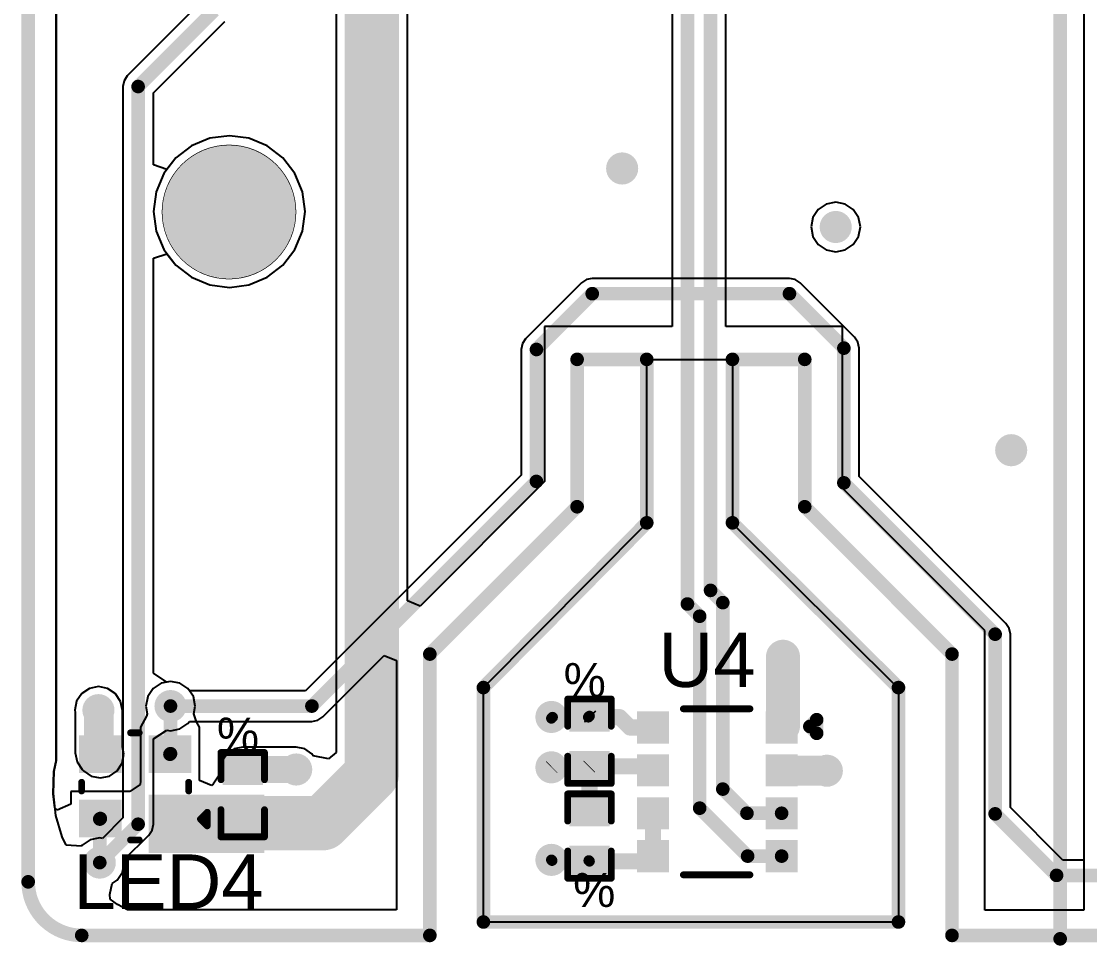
# Model space of a CAD drawing. Header units: millimetres. Extents: x -0.15 to 3.79, y -0.54 to 3.26.
# Drawn here: x -0.153 to 0.633, y -0.539 to 0.14 of the extents above; entities that cross this region are included whole.
import ezdxf

# ---------------------------------------------------------------- set-up
doc = ezdxf.new("R2010")
doc.units = ezdxf.units.MM
doc.header["$MEASUREMENT"] = 0
for name, color, linetype in [('BottomLayer', 5, 'Continuous'), ('BottomSolder', 6, 'Continuous'), ('Mechanical1', 6, 'Continuous'), ('Mechanical2', 216, 'Continuous'), ('MultiLayer', 9, 'Continuous'), ('PadHoleLayer', 156, 'Continuous'), ('TopLayer', 1, 'Continuous'), ('TopOverlay', 2, 'Continuous'), ('TopPaste', 8, 'Continuous'), ('TopSolder', 216, 'Continuous'), ('ViaHoleLayer', 16, 'Continuous')]:
    doc.layers.add(name, color=color, linetype=linetype)
doc.styles.add('Arial', font='arial.ttf', dxfattribs={"height": 0.2})

# ---------------------------------------------------------------- blocks, each defined once
blk = doc.blocks.new('BME680_74')
at = {"layer": 'TopLayer'}
for points in [[(-0.05906, 0.05906), (-0.03543, 0.05906), (-0.03543, 0.03543), (-0.05906, 0.03543)], [(0.03543, 0.05906), (0.05906, 0.05906), (0.05906, 0.03543), (0.03543, 0.03543)], [(-0.05906, 0.02756), (-0.03543, 0.02756), (-0.03543, 0.00394), (-0.05906, 0.00394)], [(0.03543, 0.02756), (0.05906, 0.02756), (0.05906, 0.00394), (0.03543, 0.00394)], [(-0.05906, -0.00394), (-0.03543, -0.00394), (-0.03543, -0.02756), (-0.05906, -0.02756)], [(0.03543, -0.00394), (0.05906, -0.00394), (0.05906, -0.02756), (0.03543, -0.02756)], [(-0.05906, -0.03543), (-0.03543, -0.03543), (-0.03543, -0.05906), (-0.05906, -0.05906)], [(0.03543, -0.03543), (0.05906, -0.03543), (0.05906, -0.05906), (0.03543, -0.05906)]]:
    blk.add_hatch(color=1, dxfattribs=at).paths.add_polyline_path(points)
at = {"layer": 'TopPaste'}
for points in [[(-0.05906, 0.05906), (-0.03543, 0.05906), (-0.03543, 0.03543), (-0.05906, 0.03543)], [(0.03543, 0.05906), (0.05906, 0.05906), (0.05906, 0.03543), (0.03543, 0.03543)], [(-0.05906, 0.02756), (-0.03543, 0.02756), (-0.03543, 0.00394), (-0.05906, 0.00394)], [(0.03543, 0.02756), (0.05906, 0.02756), (0.05906, 0.00394), (0.03543, 0.00394)], [(-0.05906, -0.00394), (-0.03543, -0.00394), (-0.03543, -0.02756), (-0.05906, -0.02756)], [(0.03543, -0.00394), (0.05906, -0.00394), (0.05906, -0.02756), (0.03543, -0.02756)], [(-0.05906, -0.03543), (-0.03543, -0.03543), (-0.03543, -0.05906), (-0.05906, -0.05906)], [(0.03543, -0.03543), (0.05906, -0.03543), (0.05906, -0.05906), (0.03543, -0.05906)]]:
    blk.add_hatch(color=8, dxfattribs=at).paths.add_polyline_path(points)
at = {"layer": 'TopSolder'}
for points in [[(-0.05906, 0.05906), (-0.03543, 0.05906), (-0.03543, 0.03543), (-0.05906, 0.03543)], [(0.03543, 0.05906), (0.05906, 0.05906), (0.05906, 0.03543), (0.03543, 0.03543)], [(-0.05906, 0.02756), (-0.03543, 0.02756), (-0.03543, 0.00394), (-0.05906, 0.00394)], [(0.03543, 0.02756), (0.05906, 0.02756), (0.05906, 0.00394), (0.03543, 0.00394)], [(-0.05906, -0.00394), (-0.03543, -0.00394), (-0.03543, -0.02756), (-0.05906, -0.02756)], [(0.03543, -0.00394), (0.05906, -0.00394), (0.05906, -0.02756), (0.03543, -0.02756)], [(-0.05906, -0.03543), (-0.03543, -0.03543), (-0.03543, -0.05906), (-0.05906, -0.05906)], [(0.03543, -0.03543), (0.05906, -0.03543), (0.05906, -0.05906), (0.03543, -0.05906)]]:
    blk.add_hatch(color=216, dxfattribs=at).paths.add_polyline_path(points)
at = {"layer": 'TopOverlay'}
for points, const_width in [([(-0.025, 0.061), (0.024, 0.061)], 0.005), ([(0.068, 0.048), (0.073, 0.053)], 0.01), ([(0.073, 0.043), (0.073, 0.053)], 0.01), ([(0.068, 0.048), (0.073, 0.043)], 0.01), ([(-0.025, -0.061), (0.024, -0.061)], 0.005)]:
    blk.add_lwpolyline(points, dxfattribs=dict(at, const_width=const_width))
for points, const_width in [([(-0.02625, 0.061, 1), (-0.02375, 0.061, 1)], 0.0025), ([(0.02275, 0.061, 1), (0.02525, 0.061, 1)], 0.0025), ([(0.0705, 0.053, 1), (0.0755, 0.053, 1)], 0.005), ([(0.0705, 0.053, 1), (0.0755, 0.053, 1)], 0.005), ([(0.0655, 0.048, 1), (0.0705, 0.048, 1)], 0.005), ([(0.0655, 0.048, 1), (0.0705, 0.048, 1)], 0.005), ([(0.0705, 0.043, 1), (0.0755, 0.043, 1)], 0.005), ([(0.0705, 0.043, 1), (0.0755, 0.043, 1)], 0.005), ([(-0.02625, -0.061, 1), (-0.02375, -0.061, 1)], 0.0025), ([(0.02275, -0.061, 1), (0.02525, -0.061, 1)], 0.0025)]:
    blk.add_lwpolyline(points, format="xyb", close=True, dxfattribs=dict(at, const_width=const_width))
blk = doc.blocks.new('SK6812_EC20_142')
at = {"layer": 'TopLayer'}
for points in [[(-0.04134, 0.0374), (-0.00984, 0.0374), (-0.00984, 0.00984), (-0.04134, 0.00984)], [(0.00984, 0.0374), (0.04134, 0.0374), (0.04134, 0.00984), (0.00984, 0.00984)], [(-0.04134, -0.00984), (-0.00984, -0.00984), (-0.00984, -0.0374), (-0.04134, -0.0374)], [(0.00984, -0.00984), (0.04134, -0.00984), (0.04134, -0.0374), (0.00984, -0.0374)]]:
    blk.add_hatch(color=1, dxfattribs=at).paths.add_polyline_path(points)
at = {"layer": 'TopPaste'}
for points in [[(-0.04134, 0.0374), (-0.00984, 0.0374), (-0.00984, 0.00984), (-0.04134, 0.00984)], [(0.00984, 0.0374), (0.04134, 0.0374), (0.04134, 0.00984), (0.00984, 0.00984)], [(-0.04134, -0.00984), (-0.00984, -0.00984), (-0.00984, -0.0374), (-0.04134, -0.0374)], [(0.00984, -0.00984), (0.04134, -0.00984), (0.04134, -0.0374), (0.00984, -0.0374)]]:
    blk.add_hatch(color=8, dxfattribs=at).paths.add_polyline_path(points)
at = {"layer": 'TopSolder'}
for points in [[(-0.04134, 0.0374), (-0.00984, 0.0374), (-0.00984, 0.00984), (-0.04134, 0.00984)], [(0.00984, 0.0374), (0.04134, 0.0374), (0.04134, 0.00984), (0.00984, 0.00984)], [(-0.04134, -0.00984), (-0.00984, -0.00984), (-0.00984, -0.0374), (-0.04134, -0.0374)], [(0.00984, -0.00984), (0.04134, -0.00984), (0.04134, -0.0374), (0.00984, -0.0374)]]:
    blk.add_hatch(color=216, dxfattribs=at).paths.add_polyline_path(points)
at = {"layer": 'TopOverlay', "const_width": 0.005}
for points in [[(-0.00337, 0.03937), (0.003, 0.03937)], [(-0.03937, -0.00337), (-0.03937, 0.003)], [(0.03937, -0.00337), (0.03937, 0.003)], [(0.048, -0.024), (0.053, -0.019)], [(0.048, -0.024), (0.053, -0.029)], [(0.053, -0.029), (0.053, -0.019)], [(-0.00337, -0.03937), (0.003, -0.03937)]]:
    blk.add_lwpolyline(points, dxfattribs=at)
at = {"layer": 'TopOverlay', "const_width": 0.0025}
for points in [[(-0.00462, 0.03937, 1), (-0.00212, 0.03937, 1)], [(0.00175, 0.03937, 1), (0.00425, 0.03937, 1)], [(-0.04062, 0.003, 1), (-0.03812, 0.003, 1)], [(0.03812, 0.003, 1), (0.04062, 0.003, 1)], [(-0.04062, -0.00337, 1), (-0.03812, -0.00337, 1)], [(0.03812, -0.00337, 1), (0.04062, -0.00337, 1)], [(0.04675, -0.024, 1), (0.04925, -0.024, 1)], [(0.04675, -0.024, 1), (0.04925, -0.024, 1)], [(0.05175, -0.019, 1), (0.05425, -0.019, 1)], [(0.05175, -0.019, 1), (0.05425, -0.019, 1)], [(0.05175, -0.029, 1), (0.05425, -0.029, 1)], [(0.05175, -0.029, 1), (0.05425, -0.029, 1)], [(-0.00462, -0.03937, 1), (-0.00212, -0.03937, 1)], [(0.00175, -0.03937, 1), (0.00425, -0.03937, 1)]]:
    blk.add_lwpolyline(points, format="xyb", close=True, dxfattribs=at)
blk = doc.blocks.new('C___0402_156')
at = {"layer": 'TopLayer'}
for points in [[(-0.0275, -0.0125), (-0.0275, 0.0125), (-0.0095, 0.0125), (-0.0095, -0.0125)], [(0.0095, -0.0125), (0.0095, 0.0125), (0.0275, 0.0125), (0.0275, -0.0125)]]:
    blk.add_hatch(color=1, dxfattribs=at).paths.add_polyline_path(points)
at = {"layer": 'TopPaste'}
for points in [[(-0.0275, -0.0125), (-0.0275, 0.0125), (-0.0095, 0.0125), (-0.0095, -0.0125)], [(0.0095, -0.0125), (0.0095, 0.0125), (0.0275, 0.0125), (0.0275, -0.0125)]]:
    blk.add_hatch(color=8, dxfattribs=at).paths.add_polyline_path(points)
at = {"layer": 'TopSolder'}
for points in [[(-0.02986, -0.01486), (-0.02986, 0.01486), (-0.00714, 0.01486), (-0.00714, -0.01486)], [(0.00714, -0.01486), (0.00714, 0.01486), (0.02986, 0.01486), (0.02986, -0.01486)]]:
    blk.add_hatch(color=216, dxfattribs=at).paths.add_polyline_path(points)
at = {"layer": 'TopOverlay', "const_width": 0.005}
for points in [[(-0.031, 0.016), (-0.011, 0.016)], [(-0.031, 0.016), (-0.031, -0.016)], [(0.011, 0.016), (0.031, 0.016)], [(0.031, 0.016), (0.031, -0.016)], [(-0.031, -0.016), (-0.011, -0.016)], [(0.011, -0.016), (0.031, -0.016)]]:
    blk.add_lwpolyline(points, dxfattribs=at)
at = {"layer": 'TopOverlay', "const_width": 0.0025}
for points in [[(-0.03225, 0.016, 1), (-0.02975, 0.016, 1)], [(-0.03225, 0.016, 1), (-0.02975, 0.016, 1)], [(-0.01225, 0.016, 1), (-0.00975, 0.016, 1)], [(0.00975, 0.016, 1), (0.01225, 0.016, 1)], [(0.02975, 0.016, 1), (0.03225, 0.016, 1)], [(0.02975, 0.016, 1), (0.03225, 0.016, 1)], [(-0.03225, -0.016, 1), (-0.02975, -0.016, 1)], [(-0.03225, -0.016, 1), (-0.02975, -0.016, 1)], [(-0.01225, -0.016, 1), (-0.00975, -0.016, 1)], [(0.00975, -0.016, 1), (0.01225, -0.016, 1)], [(0.02975, -0.016, 1), (0.03225, -0.016, 1)], [(0.02975, -0.016, 1), (0.03225, -0.016, 1)]]:
    blk.add_lwpolyline(points, format="xyb", close=True, dxfattribs=at)
blk = doc.blocks.new('C___0402_171')
at = {"layer": 'TopLayer'}
for points in [[(-0.0275, -0.0125), (-0.0275, 0.0125), (-0.0095, 0.0125), (-0.0095, -0.0125)], [(0.0095, -0.0125), (0.0095, 0.0125), (0.0275, 0.0125), (0.0275, -0.0125)]]:
    blk.add_hatch(color=1, dxfattribs=at).paths.add_polyline_path(points)
at = {"layer": 'TopPaste'}
for points in [[(-0.0275, -0.0125), (-0.0275, 0.0125), (-0.0095, 0.0125), (-0.0095, -0.0125)], [(0.0095, -0.0125), (0.0095, 0.0125), (0.0275, 0.0125), (0.0275, -0.0125)]]:
    blk.add_hatch(color=8, dxfattribs=at).paths.add_polyline_path(points)
at = {"layer": 'TopSolder'}
for points in [[(-0.02986, -0.01486), (-0.02986, 0.01486), (-0.00714, 0.01486), (-0.00714, -0.01486)], [(0.00714, -0.01486), (0.00714, 0.01486), (0.02986, 0.01486), (0.02986, -0.01486)]]:
    blk.add_hatch(color=216, dxfattribs=at).paths.add_polyline_path(points)
at = {"layer": 'TopOverlay', "const_width": 0.005}
for points in [[(-0.031, 0.016), (-0.031, -0.016)], [(-0.031, 0.016), (-0.011, 0.016)], [(0.011, 0.016), (0.031, 0.016)], [(0.031, 0.016), (0.031, -0.016)], [(-0.031, -0.016), (-0.011, -0.016)], [(0.011, -0.016), (0.031, -0.016)]]:
    blk.add_lwpolyline(points, dxfattribs=at)
at = {"layer": 'TopOverlay', "const_width": 0.0025}
for points in [[(-0.03225, 0.016, 1), (-0.02975, 0.016, 1)], [(-0.03225, 0.016, 1), (-0.02975, 0.016, 1)], [(-0.01225, 0.016, 1), (-0.00975, 0.016, 1)], [(0.00975, 0.016, 1), (0.01225, 0.016, 1)], [(0.02975, 0.016, 1), (0.03225, 0.016, 1)], [(0.02975, 0.016, 1), (0.03225, 0.016, 1)], [(-0.03225, -0.016, 1), (-0.02975, -0.016, 1)], [(-0.03225, -0.016, 1), (-0.02975, -0.016, 1)], [(-0.01225, -0.016, 1), (-0.00975, -0.016, 1)], [(0.00975, -0.016, 1), (0.01225, -0.016, 1)], [(0.02975, -0.016, 1), (0.03225, -0.016, 1)], [(0.02975, -0.016, 1), (0.03225, -0.016, 1)]]:
    blk.add_lwpolyline(points, format="xyb", close=True, dxfattribs=at)
blk = doc.blocks.new('C___0402_172')
at = {"layer": 'TopLayer'}
for points in [[(-0.0275, -0.0125), (-0.0275, 0.0125), (-0.0095, 0.0125), (-0.0095, -0.0125)], [(0.0095, -0.0125), (0.0095, 0.0125), (0.0275, 0.0125), (0.0275, -0.0125)]]:
    blk.add_hatch(color=1, dxfattribs=at).paths.add_polyline_path(points)
at = {"layer": 'TopPaste'}
for points in [[(-0.0275, -0.0125), (-0.0275, 0.0125), (-0.0095, 0.0125), (-0.0095, -0.0125)], [(0.0095, -0.0125), (0.0095, 0.0125), (0.0275, 0.0125), (0.0275, -0.0125)]]:
    blk.add_hatch(color=8, dxfattribs=at).paths.add_polyline_path(points)
at = {"layer": 'TopSolder'}
for points in [[(-0.02986, -0.01486), (-0.02986, 0.01486), (-0.00714, 0.01486), (-0.00714, -0.01486)], [(0.00714, -0.01486), (0.00714, 0.01486), (0.02986, 0.01486), (0.02986, -0.01486)]]:
    blk.add_hatch(color=216, dxfattribs=at).paths.add_polyline_path(points)
at = {"layer": 'TopOverlay', "const_width": 0.005}
for points in [[(-0.031, -0.016), (-0.031, 0.016)], [(-0.011, 0.016), (-0.031, 0.016)], [(0.031, 0.016), (0.011, 0.016)], [(0.031, -0.016), (0.031, 0.016)], [(-0.011, -0.016), (-0.031, -0.016)], [(0.031, -0.016), (0.011, -0.016)]]:
    blk.add_lwpolyline(points, dxfattribs=at)
at = {"layer": 'TopOverlay', "const_width": 0.0025}
for points in [[(-0.03225, 0.016, 1), (-0.02975, 0.016, 1)], [(-0.03225, 0.016, 1), (-0.02975, 0.016, 1)], [(-0.01225, 0.016, 1), (-0.00975, 0.016, 1)], [(0.00975, 0.016, 1), (0.01225, 0.016, 1)], [(0.02975, 0.016, 1), (0.03225, 0.016, 1)], [(0.02975, 0.016, 1), (0.03225, 0.016, 1)], [(-0.03225, -0.016, 1), (-0.02975, -0.016, 1)], [(-0.03225, -0.016, 1), (-0.02975, -0.016, 1)], [(-0.01225, -0.016, 1), (-0.00975, -0.016, 1)], [(0.00975, -0.016, 1), (0.01225, -0.016, 1)], [(0.02975, -0.016, 1), (0.03225, -0.016, 1)], [(0.02975, -0.016, 1), (0.03225, -0.016, 1)]]:
    blk.add_lwpolyline(points, format="xyb", close=True, dxfattribs=at)

msp = doc.modelspace()

# ---------------------------------------------------------------- hatches: boundary and pattern name
at = {"layer": 'BottomLayer'}
h = msp.add_hatch(color=5, dxfattribs=at)
edge = h.paths.add_edge_path()
edge.add_arc((0.00025, 0.00035), 0.04921, 0, 360)
h = msp.add_hatch(color=5, dxfattribs=at)
edge = h.paths.add_edge_path()
edge.add_arc((0.289, 0.032), 0.01181, 0, 360)
h = msp.add_hatch(color=5, dxfattribs=at)
edge = h.paths.add_edge_path()
edge.add_arc((0.446, -0.011), 0.01181, 0, 360)
h = msp.add_hatch(color=5, dxfattribs=at)
edge = h.paths.add_edge_path()
edge.add_arc((0.575, -0.175), 0.01181, 0, 360)
h = msp.add_hatch(color=5, dxfattribs=at)
edge = h.paths.add_edge_path()
edge.add_arc((0.40725, -0.32676), 0.01181, 0, 360)
h = msp.add_hatch(color=5, dxfattribs=at)
edge = h.paths.add_edge_path()
edge.add_arc((-0.043, -0.363), 0.01181, 0, 360)
h = msp.add_hatch(color=5, dxfattribs=at)
edge = h.paths.add_edge_path()
edge.add_arc((-0.096, -0.366), 0.01181, 0, 360)
h = msp.add_hatch(color=5, dxfattribs=at)
edge = h.paths.add_edge_path()
edge.add_arc((0.237, -0.371), 0.01181, 0, 360)
h = msp.add_hatch(color=5, dxfattribs=at)
edge = h.paths.add_edge_path()
edge.add_arc((0.0494, -0.4096), 0.01181, 0, 360)
h = msp.add_hatch(color=5, dxfattribs=at)
edge = h.paths.add_edge_path()
edge.add_arc((0.237, -0.408), 0.01181, 0, 360)
h = msp.add_hatch(color=5, dxfattribs=at)
edge = h.paths.add_edge_path()
edge.add_arc((0.43949, -0.4105), 0.01181, 0, 360)
h = msp.add_hatch(color=5, dxfattribs=at)
edge = h.paths.add_edge_path()
edge.add_arc((-0.095, -0.478), 0.01181, 0, 360)
h = msp.add_hatch(color=5, dxfattribs=at)
edge = h.paths.add_edge_path()
edge.add_arc((0.237, -0.476), 0.01181, 0, 360)
at = {"layer": 'BottomSolder'}
h = msp.add_hatch(color=6, dxfattribs=at)
edge = h.paths.add_edge_path()
edge.add_arc((0.00025, 0.00035), 0.04921, 0, 360)
h = msp.add_hatch(color=6, dxfattribs=at)
edge = h.paths.add_edge_path()
edge.add_arc((0.289, 0.032), 0.00591, 0, 360)
h = msp.add_hatch(color=6, dxfattribs=at)
edge = h.paths.add_edge_path()
edge.add_arc((0.446, -0.011), 0.00591, 0, 360)
h = msp.add_hatch(color=6, dxfattribs=at)
edge = h.paths.add_edge_path()
edge.add_arc((0.575, -0.175), 0.00591, 0, 360)
h = msp.add_hatch(color=6, dxfattribs=at)
edge = h.paths.add_edge_path()
edge.add_arc((0.40725, -0.32676), 0.00591, 0, 360)
h = msp.add_hatch(color=6, dxfattribs=at)
edge = h.paths.add_edge_path()
edge.add_arc((-0.096, -0.366), 0.00591, 0, 360)
h = msp.add_hatch(color=6, dxfattribs=at)
edge = h.paths.add_edge_path()
edge.add_arc((-0.043, -0.363), 0.00591, 0, 360)
h = msp.add_hatch(color=6, dxfattribs=at)
edge = h.paths.add_edge_path()
edge.add_arc((0.237, -0.371), 0.00591, 0, 360)
h = msp.add_hatch(color=6, dxfattribs=at)
edge = h.paths.add_edge_path()
edge.add_arc((0.0494, -0.4096), 0.00591, 0, 360)
h = msp.add_hatch(color=6, dxfattribs=at)
edge = h.paths.add_edge_path()
edge.add_arc((0.237, -0.408), 0.00591, 0, 360)
h = msp.add_hatch(color=6, dxfattribs=at)
edge = h.paths.add_edge_path()
edge.add_arc((0.43949, -0.4105), 0.00591, 0, 360)
h = msp.add_hatch(color=6, dxfattribs=at)
edge = h.paths.add_edge_path()
edge.add_arc((0.237, -0.476), 0.00591, 0, 360)
h = msp.add_hatch(color=6, dxfattribs=at)
edge = h.paths.add_edge_path()
edge.add_arc((-0.095, -0.478), 0.00591, 0, 360)
at = {"layer": 'MultiLayer'}
h = msp.add_hatch(color=9, dxfattribs=at)
edge = h.paths.add_edge_path()
edge.add_arc((0.00025, 0.00035), 0.04921, 0, 360)
at = {"layer": 'PadHoleLayer'}
h = msp.add_hatch(color=156, dxfattribs=at)
edge = h.paths.add_edge_path()
edge.add_arc((0.00025, 0.00035), 0.04921, 0, 360)
at = {"layer": 'TopLayer'}
h = msp.add_hatch(color=1, dxfattribs=at)
edge = h.paths.add_edge_path()
edge.add_arc((0.00025, 0.00035), 0.04921, 0, 360)
h = msp.add_hatch(color=1, dxfattribs=at)
edge = h.paths.add_edge_path()
edge.add_arc((0.289, 0.032), 0.01181, 0, 360)
h = msp.add_hatch(color=1, dxfattribs=at)
edge = h.paths.add_edge_path()
edge.add_arc((0.446, -0.011), 0.01181, 0, 360)
h = msp.add_hatch(color=1, dxfattribs=at)
edge = h.paths.add_edge_path()
edge.add_arc((0.575, -0.175), 0.01181, 0, 360)
h = msp.add_hatch(color=1, dxfattribs=at)
edge = h.paths.add_edge_path()
edge.add_arc((0.40725, -0.32676), 0.01181, 0, 360)
h = msp.add_hatch(color=1, dxfattribs=at)
edge = h.paths.add_edge_path()
edge.add_arc((-0.043, -0.363), 0.01181, 0, 360)
h = msp.add_hatch(color=1, dxfattribs=at)
edge = h.paths.add_edge_path()
edge.add_arc((-0.096, -0.366), 0.01181, 0, 360)
h = msp.add_hatch(color=1, dxfattribs=at)
edge = h.paths.add_edge_path()
edge.add_arc((0.237, -0.371), 0.01181, 0, 360)
h = msp.add_hatch(color=1, dxfattribs=at)
edge = h.paths.add_edge_path()
edge.add_arc((0.0494, -0.4096), 0.01181, 0, 360)
h = msp.add_hatch(color=1, dxfattribs=at)
edge = h.paths.add_edge_path()
edge.add_arc((0.237, -0.408), 0.01181, 0, 360)
h = msp.add_hatch(color=1, dxfattribs=at)
edge = h.paths.add_edge_path()
edge.add_arc((0.43949, -0.4105), 0.01181, 0, 360)
msp.add_hatch(color=1, dxfattribs=at).paths.add_polyline_path([(-0.059, -0.471), (0.02609, -0.471), (0.02609, -0.428), (-0.059, -0.428)])
h = msp.add_hatch(color=1, dxfattribs=at)
edge = h.paths.add_edge_path()
edge.add_arc((-0.095, -0.478), 0.01181, 0, 360)
h = msp.add_hatch(color=1, dxfattribs=at)
edge = h.paths.add_edge_path()
edge.add_arc((0.237, -0.476), 0.01181, 0, 360)
at = {"layer": 'TopSolder'}
h = msp.add_hatch(color=216, dxfattribs=at)
edge = h.paths.add_edge_path()
edge.add_arc((0.00025, 0.00035), 0.04921, 0, 360)
h = msp.add_hatch(color=216, dxfattribs=at)
edge = h.paths.add_edge_path()
edge.add_arc((0.289, 0.032), 0.00591, 0, 360)
h = msp.add_hatch(color=216, dxfattribs=at)
edge = h.paths.add_edge_path()
edge.add_arc((0.446, -0.011), 0.00591, 0, 360)
h = msp.add_hatch(color=216, dxfattribs=at)
edge = h.paths.add_edge_path()
edge.add_arc((0.575, -0.175), 0.00591, 0, 360)
h = msp.add_hatch(color=216, dxfattribs=at)
edge = h.paths.add_edge_path()
edge.add_arc((0.40725, -0.32676), 0.00591, 0, 360)
h = msp.add_hatch(color=216, dxfattribs=at)
edge = h.paths.add_edge_path()
edge.add_arc((-0.096, -0.366), 0.00591, 0, 360)
h = msp.add_hatch(color=216, dxfattribs=at)
edge = h.paths.add_edge_path()
edge.add_arc((-0.043, -0.363), 0.00591, 0, 360)
h = msp.add_hatch(color=216, dxfattribs=at)
edge = h.paths.add_edge_path()
edge.add_arc((0.237, -0.371), 0.00591, 0, 360)
h = msp.add_hatch(color=216, dxfattribs=at)
edge = h.paths.add_edge_path()
edge.add_arc((0.0494, -0.4096), 0.00591, 0, 360)
h = msp.add_hatch(color=216, dxfattribs=at)
edge = h.paths.add_edge_path()
edge.add_arc((0.237, -0.408), 0.00591, 0, 360)
h = msp.add_hatch(color=216, dxfattribs=at)
edge = h.paths.add_edge_path()
edge.add_arc((0.43949, -0.4105), 0.00591, 0, 360)
h = msp.add_hatch(color=216, dxfattribs=at)
edge = h.paths.add_edge_path()
edge.add_arc((0.237, -0.476), 0.00591, 0, 360)
h = msp.add_hatch(color=216, dxfattribs=at)
edge = h.paths.add_edge_path()
edge.add_arc((-0.095, -0.478), 0.00591, 0, 360)
at = {"layer": 'ViaHoleLayer'}
h = msp.add_hatch(color=16, dxfattribs=at)
edge = h.paths.add_edge_path()
edge.add_arc((0.289, 0.032), 0.00591, 0, 360)
h = msp.add_hatch(color=16, dxfattribs=at)
edge = h.paths.add_edge_path()
edge.add_arc((0.446, -0.011), 0.00591, 0, 360)
h = msp.add_hatch(color=16, dxfattribs=at)
edge = h.paths.add_edge_path()
edge.add_arc((0.575, -0.175), 0.00591, 0, 360)
h = msp.add_hatch(color=16, dxfattribs=at)
edge = h.paths.add_edge_path()
edge.add_arc((0.40725, -0.32676), 0.00591, 0, 360)
h = msp.add_hatch(color=16, dxfattribs=at)
edge = h.paths.add_edge_path()
edge.add_arc((-0.096, -0.366), 0.00591, 0, 360)
h = msp.add_hatch(color=16, dxfattribs=at)
edge = h.paths.add_edge_path()
edge.add_arc((-0.043, -0.363), 0.00591, 0, 360)
h = msp.add_hatch(color=16, dxfattribs=at)
edge = h.paths.add_edge_path()
edge.add_arc((0.237, -0.371), 0.00591, 0, 360)
h = msp.add_hatch(color=16, dxfattribs=at)
edge = h.paths.add_edge_path()
edge.add_arc((0.0494, -0.4096), 0.00591, 0, 360)
h = msp.add_hatch(color=16, dxfattribs=at)
edge = h.paths.add_edge_path()
edge.add_arc((0.237, -0.408), 0.00591, 0, 360)
h = msp.add_hatch(color=16, dxfattribs=at)
edge = h.paths.add_edge_path()
edge.add_arc((0.43949, -0.4105), 0.00591, 0, 360)
h = msp.add_hatch(color=16, dxfattribs=at)
edge = h.paths.add_edge_path()
edge.add_arc((0.237, -0.476), 0.00591, 0, 360)
h = msp.add_hatch(color=16, dxfattribs=at)
edge = h.paths.add_edge_path()
edge.add_arc((-0.095, -0.478), 0.00591, 0, 360)

# ---------------------------------------------------------------- linework, layer by layer
at = {"layer": 'BottomLayer'}
for p, q in [((-0.12675, -0.40279), (-0.12675, 0.76509)), ((0.6285, 0.7052), (0.6285, -0.47616)), ((-0.02222, 0.15265), (-0.07474, 0.10012)), ((-0.0556, 0.08754), (-0.00307, 0.14007)), ((-0.00307, 0.14007), (-0.00307, 0.14007)), ((-0.07717, 0.09648), (-0.07803, 0.09219)), ((-0.07474, 0.10012), (-0.07717, 0.09648)), ((-0.07803, 0.09219), (-0.07803, 0.09219)), ((-0.07803, 0.09219), (-0.07803, -0.44517)), ((-0.0556, 0.0347), (-0.0556, 0.08754)), ((0.00025, 0.05604), (-0.01417, 0.05414)), ((0.01466, 0.05414), (0.00025, 0.05604)), ((-0.0276, 0.04857), (-0.03913, 0.03972)), ((-0.01417, 0.05414), (-0.0276, 0.04857)), ((0.02809, 0.04857), (0.01466, 0.05414)), ((0.03962, 0.03972), (0.02809, 0.04857)), ((-0.03913, 0.03972), (-0.0456, 0.0313)), ((0.04847, 0.02819), (0.03962, 0.03972)), ((-0.0456, 0.0313), (-0.0556, 0.0347)), ((0.05404, 0.01476), (0.04847, 0.02819)), ((0.05594, 0.00035), (0.05404, 0.01476)), ((0.05404, -0.01407), (0.05594, 0.00035)), ((0.43316, 0.00184), (0.42922, -0.00405)), ((0.43905, 0.00578), (0.43316, 0.00184)), ((0.446, 0.00716), (0.43905, 0.00578)), ((0.45295, 0.00578), (0.446, 0.00716)), ((0.45884, 0.00184), (0.45295, 0.00578)), ((0.46278, -0.00405), (0.45884, 0.00184)), ((0.42922, -0.00405), (0.42784, -0.011)), ((0.46416, -0.011), (0.46278, -0.00405)), ((0.04847, -0.0275), (0.05404, -0.01407)), ((0.42784, -0.011), (0.42922, -0.01795)), ((0.46278, -0.01795), (0.46416, -0.011)), ((0.42922, -0.01795), (0.43316, -0.02384)), ((0.45884, -0.02384), (0.46278, -0.01795)), ((-0.0556, -0.034), (-0.0456, -0.03061)), ((-0.0456, -0.03061), (-0.03913, -0.03903)), ((0.03962, -0.03903), (0.04847, -0.0275)), ((0.43316, -0.02384), (0.43905, -0.02778)), ((0.43905, -0.02778), (0.446, -0.02916)), ((0.446, -0.02916), (0.45295, -0.02778)), ((0.45295, -0.02778), (0.45884, -0.02384)), ((-0.0556, -0.33888), (-0.0556, -0.034)), ((-0.03913, -0.03903), (-0.0276, -0.04788)), ((0.02809, -0.04788), (0.03962, -0.03903)), ((-0.0276, -0.04788), (-0.01417, -0.05344)), ((-0.01417, -0.05344), (0.00025, -0.05534)), ((0.00025, -0.05534), (0.01466, -0.05344)), ((0.01466, -0.05344), (0.02809, -0.04788)), ((0.25907, -0.05207), (0.21807, -0.09307)), ((0.26271, -0.04964), (0.25907, -0.05207)), ((0.25907, -0.05207), (0.25907, -0.05207)), ((0.267, -0.04878), (0.26271, -0.04964)), ((0.412, -0.04878), (0.267, -0.04878)), ((0.267, -0.04878), (0.267, -0.04878)), ((0.41629, -0.04964), (0.412, -0.04878)), ((0.412, -0.04878), (0.412, -0.04878)), ((0.41993, -0.05207), (0.41629, -0.04964)), ((0.45993, -0.09207), (0.41993, -0.05207)), ((0.21807, -0.09307), (0.21564, -0.09671)), ((0.46236, -0.09571), (0.45993, -0.09207)), ((0.21564, -0.09671), (0.21478, -0.101)), ((0.21478, -0.101), (0.21478, -0.101)), ((0.21478, -0.101), (0.21478, -0.19329)), ((0.46322, -0.1), (0.46236, -0.09571)), ((0.46322, -0.19435), (0.46322, -0.1)), ((0.46322, -0.1), (0.46322, -0.1)), ((0.30709, -0.22861), (0.30709, -0.10827)), ((0.30709, -0.10827), (0.37008, -0.10827)), ((0.37008, -0.10827), (0.37008, -0.22888)), ((0.21478, -0.19329), (0.05629, -0.35178)), ((0.57112, -0.30226), (0.46322, -0.19435)), ((0.18701, -0.34941), (0.30709, -0.22861)), ((0.37008, -0.22888), (0.49212, -0.35)), ((0.57355, -0.3059), (0.57112, -0.30226)), ((0.5744, -0.31019), (0.57355, -0.3059)), ((0.5744, -0.43754), (0.5744, -0.31019)), ((0.5744, -0.31019), (0.5744, -0.31019)), ((0.06887, -0.37093), (0.11401, -0.32579)), ((0.11401, -0.32579), (0.12325, -0.32962)), ((0.12325, -0.32962), (0.12325, -0.51265)), ((-0.0456, -0.34536), (-0.0556, -0.33888)), ((-0.043, -0.34484), (-0.0456, -0.34536)), ((-0.03605, -0.34622), (-0.043, -0.34484)), ((-0.03016, -0.35016), (-0.03605, -0.34622)), ((-0.02907, -0.35178), (-0.03016, -0.35016)), ((0.05629, -0.35178), (-0.02907, -0.35178)), ((0.18701, -0.52165), (0.18701, -0.34941)), ((0.49212, -0.35), (0.49212, -0.52165)), ((-0.03605, -0.37978), (-0.03016, -0.37584)), ((-0.03016, -0.37584), (-0.02907, -0.37422)), ((-0.02907, -0.37422), (0.06094, -0.37422)), ((0.06094, -0.37422), (0.06523, -0.37336)), ((0.06094, -0.37422), (0.06094, -0.37422)), ((0.06523, -0.37336), (0.06887, -0.37093)), ((-0.0556, -0.38712), (-0.0456, -0.38064)), ((-0.0456, -0.38064), (-0.043, -0.38116)), ((-0.043, -0.38116), (-0.03605, -0.37978)), ((-0.0556, -0.44981), (-0.0556, -0.38712)), ((-0.12842, -0.4108), (-0.12675, -0.40279)), ((-0.12913, -0.42713), (-0.12842, -0.4108)), ((-0.12719, -0.44337), (-0.12913, -0.42713)), ((0.61302, -0.47616), (0.5744, -0.43754)), ((-0.12266, -0.45909), (-0.12719, -0.44337)), ((-0.07803, -0.44517), (-0.09308, -0.46022)), ((-0.05888, -0.45774), (-0.05645, -0.4541)), ((-0.05645, -0.4541), (-0.0556, -0.44981)), ((-0.0556, -0.44981), (-0.0556, -0.44981)), ((-0.11981, -0.46508), (-0.12266, -0.45909)), ((-0.10195, -0.46122), (-0.10784, -0.46516)), ((-0.095, -0.45984), (-0.10195, -0.46122)), ((-0.09308, -0.46022), (-0.095, -0.45984)), ((-0.07722, -0.47608), (-0.05888, -0.45774)), ((-0.05888, -0.45774), (-0.05888, -0.45774)), ((-0.10835, -0.46592), (-0.11981, -0.46508)), ((-0.10784, -0.46516), (-0.10835, -0.46592)), ((-0.07822, -0.48495), (-0.07684, -0.478)), ((-0.07684, -0.478), (-0.07722, -0.47608)), ((0.6285, -0.47616), (0.61302, -0.47616)), ((-0.08216, -0.49084), (-0.07822, -0.48495)), ((-0.08757, -0.5014), (-0.08594, -0.49337)), ((-0.08594, -0.49337), (-0.08216, -0.49084)), ((-0.08732, -0.50483), (-0.08757, -0.5014)), ((-0.0819, -0.50888), (-0.08732, -0.50483)), ((-0.07464, -0.51265), (-0.0819, -0.50888)), ((0.12325, -0.51265), (-0.07464, -0.51265)), ((-0.07464, -0.51265), (-0.07464, -0.51265)), ((0.49212, -0.52165), (0.18701, -0.52165))]:
    msp.add_line(p, q, dxfattribs=at)
at = {"layer": 'BottomLayer', "const_width": 0.01}
for points in [[(-0.06681, 0.09219), (-0.011, 0.148)], [(-0.06681, -0.44981), (-0.06681, 0.09219)], [(0.226, -0.101), (0.267, -0.06)], [(0.267, -0.06), (0.412, -0.06)], [(0.412, -0.06), (0.452, -0.1)], [(0.226, -0.19794), (0.226, -0.101)], [(0.452, -0.199), (0.452, -0.1)], [(0.06094, -0.363), (0.226, -0.19794)], [(0.452, -0.199), (0.56319, -0.31019)], [(0.56319, -0.44219), (0.56319, -0.31019)], [(-0.043, -0.363), (0.06094, -0.363)], [(0.56319, -0.44219), (0.60838, -0.48738)], [(-0.095, -0.478), (-0.06681, -0.44981)], [(0.60838, -0.48738), (1.206, -0.48738)]]:
    msp.add_lwpolyline(points, dxfattribs=at)
at = {"layer": 'BottomLayer', "const_width": 0.005}
for points in [[(-0.06931, 0.09219, 1), (-0.06431, 0.09219, 1)], [(-0.06931, 0.09219, 1), (-0.06431, 0.09219, 1)], [(0.2645, -0.06, 1), (0.2695, -0.06, 1)], [(0.2645, -0.06, 1), (0.2695, -0.06, 1)], [(0.4095, -0.06, 1), (0.4145, -0.06, 1)], [(0.4095, -0.06, 1), (0.4145, -0.06, 1)], [(0.2235, -0.101, 1), (0.2285, -0.101, 1)], [(0.2235, -0.101, 1), (0.2285, -0.101, 1)], [(0.4495, -0.1, 1), (0.4545, -0.1, 1)], [(0.4495, -0.1, 1), (0.4545, -0.1, 1)], [(0.2235, -0.19794, 1), (0.2285, -0.19794, 1)], [(0.2235, -0.19794, 1), (0.2285, -0.19794, 1)], [(0.4495, -0.199, 1), (0.4545, -0.199, 1)], [(0.4495, -0.199, 1), (0.4545, -0.199, 1)], [(0.56069, -0.31019, 1), (0.56569, -0.31019, 1)], [(0.56069, -0.31019, 1), (0.56569, -0.31019, 1)], [(-0.0455, -0.363, 1), (-0.0405, -0.363, 1)], [(0.05844, -0.363, 1), (0.06344, -0.363, 1)], [(0.05844, -0.363, 1), (0.06344, -0.363, 1)], [(0.56069, -0.44219, 1), (0.56569, -0.44219, 1)], [(0.56069, -0.44219, 1), (0.56569, -0.44219, 1)], [(-0.06931, -0.44981, 1), (-0.06431, -0.44981, 1)], [(-0.06931, -0.44981, 1), (-0.06431, -0.44981, 1)], [(-0.0975, -0.478, 1), (-0.0925, -0.478, 1)], [(0.60588, -0.48738, 1), (0.61088, -0.48738, 1)], [(0.60588, -0.48738, 1), (0.61088, -0.48738, 1)]]:
    msp.add_lwpolyline(points, format="xyb", close=True, dxfattribs=at)
at = {"layer": 'Mechanical1', "const_width": 0.01}
msp.add_lwpolyline([(0.611, -0.534), (0.611, 1.501)], dxfattribs=at)
msp.add_lwpolyline([(0.611, -0.534), (0.611, 1.501)], dxfattribs=at)
at = {"layer": 'Mechanical1'}
for points, const_width in [([(0.04921, 0, 1), (-0.04921, 0, 1)], 0.0005), ([(-0.04934, 0, 1), (-0.04909, 0, 1)], 0.00025), ([(0.04909, 0, 1), (0.04934, 0, 1)], 0.00025), ([(0.6085, -0.534, 1), (0.6135, -0.534, 1)], 0.005), ([(0.6085, -0.534, 1), (0.6135, -0.534, 1)], 0.005)]:
    msp.add_lwpolyline(points, format="xyb", close=True, dxfattribs=dict(at, const_width=const_width))
at = {"layer": 'Mechanical2', "const_width": 0.01}
for points in [[(-0.14764, -0.49213), (-0.14764, 2.97244)], [(0.25591, -0.10827), (0.30709, -0.10827)], [(0.25591, -0.21654), (0.25591, -0.10827)], [(0.30709, -0.22835), (0.30709, -0.10827)], [(0.37008, -0.22835), (0.37008, -0.10827)], [(0.37008, -0.10827), (0.42323, -0.10827)], [(0.42323, -0.21654), (0.42323, -0.10827)], [(0.14764, -0.3248), (0.25591, -0.21654)], [(0.42323, -0.21654), (0.5315, -0.3248)], [(0.18701, -0.34941), (0.30709, -0.22835)], [(0.37008, -0.22835), (0.49213, -0.34941)], [(0.14764, -0.5315), (0.14764, -0.3248)], [(0.5315, -0.5315), (0.5315, -0.3248)], [(0.18701, -0.52165), (0.18701, -0.34941)], [(0.49213, -0.52165), (0.49213, -0.34941)], [(0.18701, -0.52165), (0.49213, -0.52165)], [(-0.10827, -0.5315), (0.14764, -0.5315)], [(0.5315, -0.5315), (3.75, -0.5315)]]:
    msp.add_lwpolyline(points, dxfattribs=at)
at = {"layer": 'Mechanical2', "const_width": 0.005}
for points in [[(0.25341, -0.10827, 1), (0.25841, -0.10827, 1)], [(0.25341, -0.10827, 1), (0.25841, -0.10827, 1)], [(0.30459, -0.10827, 1), (0.30959, -0.10827, 1)], [(0.30459, -0.10827, 1), (0.30959, -0.10827, 1)], [(0.36758, -0.10827, 1), (0.37258, -0.10827, 1)], [(0.36758, -0.10827, 1), (0.37258, -0.10827, 1)], [(0.42073, -0.10827, 1), (0.42573, -0.10827, 1)], [(0.42073, -0.10827, 1), (0.42573, -0.10827, 1)], [(0.25341, -0.21654, 1), (0.25841, -0.21654, 1)], [(0.25341, -0.21654, 1), (0.25841, -0.21654, 1)], [(0.42073, -0.21654, 1), (0.42573, -0.21654, 1)], [(0.42073, -0.21654, 1), (0.42573, -0.21654, 1)], [(0.30459, -0.22835, 1), (0.30959, -0.22835, 1)], [(0.30459, -0.22835, 1), (0.30959, -0.22835, 1)], [(0.36758, -0.22835, 1), (0.37258, -0.22835, 1)], [(0.36758, -0.22835, 1), (0.37258, -0.22835, 1)], [(0.14514, -0.3248, 1), (0.15014, -0.3248, 1)], [(0.14514, -0.3248, 1), (0.15014, -0.3248, 1)], [(0.529, -0.3248, 1), (0.534, -0.3248, 1)], [(0.529, -0.3248, 1), (0.534, -0.3248, 1)], [(0.18451, -0.34941, 1), (0.18951, -0.34941, 1)], [(0.18451, -0.34941, 1), (0.18951, -0.34941, 1)], [(0.48963, -0.34941, 1), (0.49463, -0.34941, 1)], [(0.48963, -0.34941, 1), (0.49463, -0.34941, 1)], [(-0.15014, -0.49213, 1), (-0.14514, -0.49213, 1)], [(-0.15014, -0.49213, 1), (-0.14514, -0.49213, 1)], [(0.18451, -0.52165, 1), (0.18951, -0.52165, 1)], [(0.18451, -0.52165, 1), (0.18951, -0.52165, 1)], [(0.48963, -0.52165, 1), (0.49463, -0.52165, 1)], [(0.48963, -0.52165, 1), (0.49463, -0.52165, 1)], [(-0.11077, -0.5315, 1), (-0.10577, -0.5315, 1)], [(-0.11077, -0.5315, 1), (-0.10577, -0.5315, 1)], [(0.14514, -0.5315, 1), (0.15014, -0.5315, 1)], [(0.14514, -0.5315, 1), (0.15014, -0.5315, 1)], [(0.529, -0.5315, 1), (0.534, -0.5315, 1)], [(0.529, -0.5315, 1), (0.534, -0.5315, 1)]]:
    msp.add_lwpolyline(points, format="xyb", close=True, dxfattribs=at)
at = {"layer": 'Mechanical2', "const_width": 0.01}
msp.add_lwpolyline([(-0.10827, -0.5315, -0.414214), (-0.14764, -0.49213)], format="xyb", dxfattribs=at)
at = {"layer": 'TopLayer'}
for p, q in [((0.36522, -0.084), (0.36522, 1.02184)), ((-0.127, -0.40314), (-0.127, 0.76787)), ((0.6285, 0.7052), (0.6285, -0.513)), ((0.32578, 0.65486), (0.32578, -0.084)), ((0.07878, 0.49643), (0.07878, -0.39702)), ((0.13122, -0.28571), (0.13122, 0.49643)), ((0.00025, 0.05604), (-0.01417, 0.05414)), ((0.01466, 0.05414), (0.00025, 0.05604)), ((-0.0276, 0.04857), (-0.03913, 0.03972)), ((-0.01417, 0.05414), (-0.0276, 0.04857)), ((0.02809, 0.04857), (0.01466, 0.05414)), ((0.03962, 0.03972), (0.02809, 0.04857)), ((-0.03913, 0.03972), (-0.04798, 0.02819)), ((0.04847, 0.02819), (0.03962, 0.03972)), ((-0.04798, 0.02819), (-0.05355, 0.01476)), ((0.05404, 0.01476), (0.04847, 0.02819)), ((-0.05355, 0.01476), (-0.05544, 0.00035)), ((0.05594, 0.00035), (0.05404, 0.01476)), ((-0.05544, 0.00035), (-0.05355, -0.01407)), ((0.05404, -0.01407), (0.05594, 0.00035)), ((0.43316, 0.00184), (0.42922, -0.00405)), ((0.43905, 0.00578), (0.43316, 0.00184)), ((0.446, 0.00716), (0.43905, 0.00578)), ((0.45295, 0.00578), (0.446, 0.00716)), ((0.45884, 0.00184), (0.45295, 0.00578)), ((0.46278, -0.00405), (0.45884, 0.00184)), ((0.42922, -0.00405), (0.42784, -0.011)), ((0.46416, -0.011), (0.46278, -0.00405)), ((-0.05355, -0.01407), (-0.04798, -0.0275)), ((0.04847, -0.0275), (0.05404, -0.01407)), ((0.42784, -0.011), (0.42922, -0.01795)), ((0.46278, -0.01795), (0.46416, -0.011)), ((0.42922, -0.01795), (0.43316, -0.02384)), ((0.45884, -0.02384), (0.46278, -0.01795)), ((-0.04798, -0.0275), (-0.03913, -0.03903)), ((0.03962, -0.03903), (0.04847, -0.0275)), ((0.43316, -0.02384), (0.43905, -0.02778)), ((0.43905, -0.02778), (0.446, -0.02916)), ((0.446, -0.02916), (0.45295, -0.02778)), ((0.45295, -0.02778), (0.45884, -0.02384)), ((-0.03913, -0.03903), (-0.0276, -0.04788)), ((0.02809, -0.04788), (0.03962, -0.03903)), ((-0.0276, -0.04788), (-0.01417, -0.05344)), ((-0.01417, -0.05344), (0.00025, -0.05534)), ((0.00025, -0.05534), (0.01466, -0.05344)), ((0.01466, -0.05344), (0.02809, -0.04788)), ((0.32578, -0.084), (0.232, -0.084)), ((0.232, -0.084), (0.232, -0.198)), ((0.451, -0.084), (0.36522, -0.084)), ((0.451, -0.203), (0.451, -0.084)), ((0.30709, -0.22861), (0.30709, -0.10827)), ((0.30709, -0.10827), (0.37008, -0.10827)), ((0.37008, -0.10827), (0.37008, -0.22888)), ((0.232, -0.198), (0.14046, -0.28954)), ((0.55552, -0.30752), (0.451, -0.203)), ((0.18701, -0.34941), (0.30709, -0.22861)), ((0.37008, -0.22888), (0.49212, -0.35)), ((0.14046, -0.28954), (0.13122, -0.28571)), ((0.55552, -0.513), (0.55552, -0.30752)), ((-0.043, -0.34484), (-0.04995, -0.34622)), ((-0.03605, -0.34622), (-0.043, -0.34484)), ((-0.10263, -0.34999), (-0.10826, -0.35374)), ((-0.096, -0.34867), (-0.10263, -0.34999)), ((-0.08937, -0.34999), (-0.096, -0.34867)), ((-0.08374, -0.35374), (-0.08937, -0.34999)), ((-0.05584, -0.35016), (-0.05978, -0.35605)), ((-0.04995, -0.34622), (-0.05584, -0.35016)), ((-0.03016, -0.35016), (-0.03605, -0.34622)), ((-0.02622, -0.35605), (-0.03016, -0.35016)), ((0.18701, -0.52165), (0.18701, -0.34941)), ((0.49212, -0.35), (0.49212, -0.52165)), ((-0.11201, -0.35937), (-0.11333, -0.366)), ((-0.10826, -0.35374), (-0.11201, -0.35937)), ((-0.08343, -0.35405), (-0.08374, -0.35374)), ((-0.07968, -0.35968), (-0.08343, -0.35405)), ((-0.07836, -0.36631), (-0.07968, -0.35968)), ((-0.05978, -0.35605), (-0.06116, -0.363)), ((-0.02484, -0.363), (-0.02622, -0.35605)), ((-0.11333, -0.366), (-0.11302, -0.36756)), ((-0.11302, -0.36756), (-0.11302, -0.39728)), ((-0.07836, -0.39285), (-0.07836, -0.36631)), ((-0.06116, -0.363), (-0.06005, -0.3686)), ((-0.06005, -0.3686), (-0.06071, -0.37044)), ((-0.02595, -0.3686), (-0.02484, -0.363)), ((-0.02383, -0.37449), (-0.02595, -0.3686)), ((-0.06071, -0.37044), (-0.06516, -0.3786)), ((-0.02166, -0.3786), (-0.02383, -0.37449)), ((-0.06516, -0.3786), (-0.06516, -0.3786)), ((-0.06516, -0.3786), (-0.06516, -0.3786)), ((-0.06516, -0.3786), (-0.06516, -0.41323)), ((-0.02166, -0.41151), (-0.02166, -0.3786)), ((-0.02166, -0.3786), (-0.02166, -0.3786)), ((-0.11302, -0.39728), (-0.1117, -0.40391)), ((-0.07858, -0.40501), (-0.07726, -0.39838)), ((-0.07726, -0.39838), (-0.07836, -0.39285)), ((-0.00145, -0.39806), (-0.00498, -0.40336)), ((0.00385, -0.39453), (-0.00145, -0.39806)), ((0.01009, -0.39328), (0.00385, -0.39453)), ((0.0494, -0.39328), (0.01009, -0.39328)), ((0.05564, -0.39453), (0.0494, -0.39328)), ((0.06094, -0.39806), (0.05564, -0.39453)), ((0.06195, -0.39958), (0.06094, -0.39806)), ((0.07325, -0.40164), (0.06195, -0.39958)), ((0.07878, -0.39702), (0.07325, -0.40164)), ((-0.12867, -0.41114), (-0.127, -0.40314)), ((-0.1117, -0.40391), (-0.10795, -0.40953)), ((-0.08233, -0.41063), (-0.07858, -0.40501)), ((-0.00498, -0.40336), (-0.00622, -0.4096)), ((-0.12937, -0.42748), (-0.12867, -0.41114)), ((-0.10795, -0.40953), (-0.10685, -0.41063)), ((-0.10685, -0.41063), (-0.10122, -0.41439)), ((-0.10122, -0.41439), (-0.09459, -0.41571)), ((-0.09459, -0.41571), (-0.08796, -0.41439)), ((-0.08796, -0.41439), (-0.08233, -0.41063)), ((-0.06516, -0.41323), (-0.06516, -0.41814)), ((-0.02166, -0.41759), (-0.02166, -0.41151)), ((-0.00585, -0.41151), (-0.01158, -0.42037)), ((-0.00622, -0.4096), (-0.00585, -0.41151)), ((-0.06524, -0.42059), (-0.07284, -0.42584)), ((-0.06516, -0.41814), (-0.06524, -0.42059)), ((-0.01298, -0.42134), (-0.02166, -0.41759)), ((-0.01158, -0.42037), (-0.01298, -0.42134)), ((-0.12814, -0.43785), (-0.12937, -0.42748)), ((-0.07284, -0.42584), (-0.11634, -0.42584)), ((-0.11634, -0.42584), (-0.11634, -0.43501)), ((-0.07284, -0.42584), (-0.07284, -0.42584)), ((-0.07284, -0.42584), (-0.07284, -0.42584)), ((-0.12634, -0.43947), (-0.12814, -0.43785)), ((-0.11634, -0.43501), (-0.12634, -0.43947)), ((0.6285, -0.513), (0.55552, -0.513)), ((0.49212, -0.52165), (0.18701, -0.52165))]:
    msp.add_line(p, q, dxfattribs=at)
for points, const_width in [([(0.337, -0.288), (0.337, 1.03212)], 0.01), ([(0.354, -0.278), (0.354, 1.02649)], 0.01), ([(0.105, -0.413), (0.105, 0.49643)], 0.04), ([(0.354, -0.278), (0.363, -0.287)], 0.01), ([(0.363, -0.424), (0.363, -0.287)], 0.01), ([(0.337, -0.288), (0.346, -0.297)], 0.01), ([(0.346, -0.438), (0.346, -0.297)], 0.01), ([(0.40725, -0.37775), (0.40725, -0.32676)], 0.025), ([(-0.096, -0.366), (-0.09569, -0.36631)], 0.022), ([(-0.09569, -0.39728), (-0.09569, -0.36631)], 0.022), ([(-0.043, -0.39797), (-0.043, -0.363)], 0.01), ([(0.23784, -0.37116), (0.26416, -0.37116)], 0.01181), ([(0.237, -0.372), (0.23784, -0.37116)], 0.00787), ([(0.265, -0.37032), (0.26581, -0.37113)], 0.01181), ([(0.26581, -0.37113), (0.28713, -0.37113)], 0.01181), ([(0.26416, -0.37116), (0.265, -0.37032)], 0.00787), ([(0.28713, -0.37113), (0.29476, -0.37876)], 0.01181), ([(0.30773, -0.37473), (0.31176, -0.37876)], 0.01181), ([(0.29476, -0.37876), (0.31176, -0.37876)], 0.01181), ([(-0.09569, -0.39728), (-0.09459, -0.39838)], 0.022), ([(-0.04341, -0.39838), (-0.043, -0.39797)], 0.01), ([(0.01009, -0.4096), (0.0494, -0.4096)], 0.02), ([(0.069, -0.449), (0.105, -0.413)], 0.04), ([(0.41599, -0.41044), (0.43943, -0.41044)], 0.022), ([(0.237, -0.408), (0.23734, -0.40766)], 0.01181), ([(0.23734, -0.40766), (0.26466, -0.40766)], 0.01181), ([(0.26466, -0.40766), (0.265, -0.40732)], 0.01181), ([(0.265, -0.44), (0.265, -0.40732)], 0.01181), ([(0.265, -0.40732), (0.30883, -0.40732)], 0.01181), ([(0.30883, -0.40732), (0.31176, -0.41025)], 0.01181), ([(0.363, -0.424), (0.38075, -0.44175)], 0.01), ([(-0.01646, -0.449), (0.069, -0.449)], 0.04), ([(0.31176, -0.47324), (0.31176, -0.44175)], 0.01181), ([(0.346, -0.438), (0.38124, -0.47324)], 0.01), ([(0.38075, -0.44175), (0.40624, -0.44175)], 0.01), ([(-0.095, -0.44603), (-0.09459, -0.44562)], 0.01), ([(-0.095, -0.478), (-0.095, -0.44603)], 0.01), ([(0.2375, -0.4765), (0.2645, -0.4765)], 0.01181), ([(0.265, -0.477), (0.308, -0.477)], 0.01181), ([(0.308, -0.477), (0.31176, -0.47324)], 0.01181), ([(0.38124, -0.47324), (0.40624, -0.47324)], 0.01), ([(0.237, -0.476), (0.2375, -0.4765)], 0.00787), ([(0.2645, -0.4765), (0.265, -0.477)], 0.00787)]:
    msp.add_lwpolyline(points, dxfattribs=dict(at, const_width=const_width))
for points, const_width in [([(0.3515, -0.278, 1), (0.3565, -0.278, 1)], 0.005), ([(0.3515, -0.278, 1), (0.3565, -0.278, 1)], 0.005), ([(0.3605, -0.287, 1), (0.3655, -0.287, 1)], 0.005), ([(0.3605, -0.287, 1), (0.3655, -0.287, 1)], 0.005), ([(0.3345, -0.288, 1), (0.3395, -0.288, 1)], 0.005), ([(0.3345, -0.288, 1), (0.3395, -0.288, 1)], 0.005), ([(0.3435, -0.297, 1), (0.3485, -0.297, 1)], 0.005), ([(0.3435, -0.297, 1), (0.3485, -0.297, 1)], 0.005), ([(0.401, -0.32676, 1), (0.4135, -0.32676, 1)], 0.0125), ([(-0.1015, -0.366, 1), (-0.0905, -0.366, 1)], 0.011), ([(-0.10119, -0.36631, 1), (-0.09019, -0.36631, 1)], 0.011), ([(-0.10119, -0.36631, 1), (-0.09019, -0.36631, 1)], 0.011), ([(-0.0455, -0.363, 1), (-0.0405, -0.363, 1)], 0.005), ([(0.23489, -0.37116, 1), (0.24079, -0.37116, 1)], 0.00591), ([(0.23503, -0.372, 1), (0.23897, -0.372, 1)], 0.00394), ([(0.23587, -0.37116, 1), (0.23981, -0.37116, 1)], 0.00394), ([(0.26121, -0.37116, 1), (0.26711, -0.37116, 1)], 0.00591), ([(0.26205, -0.37032, 1), (0.26795, -0.37032, 1)], 0.00591), ([(0.26285, -0.37113, 1), (0.26876, -0.37113, 1)], 0.00591), ([(0.26285, -0.37113, 1), (0.26876, -0.37113, 1)], 0.00591), ([(0.26219, -0.37116, 1), (0.26613, -0.37116, 1)], 0.00394), ([(0.26303, -0.37032, 1), (0.26697, -0.37032, 1)], 0.00394), ([(0.28418, -0.37113, 1), (0.29008, -0.37113, 1)], 0.00591), ([(0.28418, -0.37113, 1), (0.29008, -0.37113, 1)], 0.00591), ([(0.30478, -0.37473, 1), (0.31068, -0.37473, 1)], 0.00591), ([(0.401, -0.37775, 1), (0.4135, -0.37775, 1)], 0.0125), ([(0.2918, -0.37876, 1), (0.29771, -0.37876, 1)], 0.00591), ([(0.2918, -0.37876, 1), (0.29771, -0.37876, 1)], 0.00591), ([(0.3088, -0.37876, 1), (0.31471, -0.37876, 1)], 0.00591), ([(0.3088, -0.37876, 1), (0.31471, -0.37876, 1)], 0.00591), ([(-0.10119, -0.39728, 1), (-0.09019, -0.39728, 1)], 0.011), ([(-0.10119, -0.39728, 1), (-0.09019, -0.39728, 1)], 0.011), ([(-0.10009, -0.39838, 1), (-0.08909, -0.39838, 1)], 0.011), ([(-0.04591, -0.39838, 1), (-0.04091, -0.39838, 1)], 0.005), ([(-0.0455, -0.39797, 1), (-0.0405, -0.39797, 1)], 0.005), ([(-0.0455, -0.39797, 1), (-0.0405, -0.39797, 1)], 0.005), ([(0.00509, -0.4096, 1), (0.01509, -0.4096, 1)], 0.01), ([(0.0444, -0.4096, 1), (0.0544, -0.4096, 1)], 0.01), ([(0.095, -0.413, 1), (0.115, -0.413, 1)], 0.02), ([(0.095, -0.413, 1), (0.115, -0.413, 1)], 0.02), ([(0.41049, -0.41044, 1), (0.42149, -0.41044, 1)], 0.011), ([(0.43393, -0.41044, 1), (0.44493, -0.41044, 1)], 0.011), ([(0.23405, -0.408, 1), (0.23995, -0.408, 1)], 0.00591), ([(0.23439, -0.40766, 1), (0.24029, -0.40766, 1)], 0.00591), ([(0.23439, -0.40766, 1), (0.24029, -0.40766, 1)], 0.00591), ([(0.26171, -0.40766, 1), (0.26761, -0.40766, 1)], 0.00591), ([(0.26171, -0.40766, 1), (0.26761, -0.40766, 1)], 0.00591), ([(0.26205, -0.40732, 1), (0.26795, -0.40732, 1)], 0.00591), ([(0.26205, -0.40732, 1), (0.26795, -0.40732, 1)], 0.00591), ([(0.26205, -0.40732, 1), (0.26795, -0.40732, 1)], 0.00591), ([(0.30587, -0.40732, 1), (0.31178, -0.40732, 1)], 0.00591), ([(0.30587, -0.40732, 1), (0.31178, -0.40732, 1)], 0.00591), ([(0.3088, -0.41025, 1), (0.31471, -0.41025, 1)], 0.00591), ([(0.3605, -0.424, 1), (0.3655, -0.424, 1)], 0.005), ([(0.3605, -0.424, 1), (0.3655, -0.424, 1)], 0.005), ([(-0.02646, -0.449, 1), (-0.00646, -0.449, 1)], 0.02), ([(0.059, -0.449, 1), (0.079, -0.449, 1)], 0.02), ([(0.059, -0.449, 1), (0.079, -0.449, 1)], 0.02), ([(0.26205, -0.44, 1), (0.26795, -0.44, 1)], 0.00591), ([(0.3088, -0.44175, 1), (0.31471, -0.44175, 1)], 0.00591), ([(0.3435, -0.438, 1), (0.3485, -0.438, 1)], 0.005), ([(0.3435, -0.438, 1), (0.3485, -0.438, 1)], 0.005), ([(0.37825, -0.44175, 1), (0.38325, -0.44175, 1)], 0.005), ([(0.37825, -0.44175, 1), (0.38325, -0.44175, 1)], 0.005), ([(0.40374, -0.44175, 1), (0.40874, -0.44175, 1)], 0.005), ([(-0.0975, -0.44603, 1), (-0.0925, -0.44603, 1)], 0.005), ([(-0.0975, -0.44603, 1), (-0.0925, -0.44603, 1)], 0.005), ([(-0.09709, -0.44562, 1), (-0.09209, -0.44562, 1)], 0.005), ([(0.23455, -0.4765, 1), (0.24045, -0.4765, 1)], 0.00591), ([(0.26155, -0.4765, 1), (0.26745, -0.4765, 1)], 0.00591), ([(0.26205, -0.477, 1), (0.26795, -0.477, 1)], 0.00591), ([(0.30505, -0.477, 1), (0.31095, -0.477, 1)], 0.00591), ([(0.30505, -0.477, 1), (0.31095, -0.477, 1)], 0.00591), ([(0.3088, -0.47324, 1), (0.31471, -0.47324, 1)], 0.00591), ([(0.3088, -0.47324, 1), (0.31471, -0.47324, 1)], 0.00591), ([(0.37874, -0.47324, 1), (0.38374, -0.47324, 1)], 0.005), ([(0.37874, -0.47324, 1), (0.38374, -0.47324, 1)], 0.005), ([(0.40374, -0.47324, 1), (0.40874, -0.47324, 1)], 0.005), ([(-0.0975, -0.478, 1), (-0.0925, -0.478, 1)], 0.005), ([(0.23503, -0.476, 1), (0.23897, -0.476, 1)], 0.00394), ([(0.23553, -0.4765, 1), (0.23947, -0.4765, 1)], 0.00394), ([(0.26253, -0.4765, 1), (0.26647, -0.4765, 1)], 0.00394), ([(0.26303, -0.477, 1), (0.26697, -0.477, 1)], 0.00394)]:
    msp.add_lwpolyline(points, format="xyb", close=True, dxfattribs=dict(at, const_width=const_width))

# ---------------------------------------------------------------- block references
for name, p, rotation in [('C___0402_172', (0.265, -0.38882), 270), ('C___0402_156', (0.01009, -0.4281), 90), ('C___0402_171', (0.265, -0.4585), 90)]:
    msp.add_blockref(name, p, dxfattribs=dict(rotation=rotation))
for name, p in [('BME680_74', (0.359, -0.426)), ('SK6812_EC20_142', (-0.069, -0.422))]:
    msp.add_blockref(name, p)

# ---------------------------------------------------------------- texts
at = {"layer": 'TopOverlay', "style": 'Arial'}
for s, p in [('U4', (0.31568, -0.34899)), ('LED4', (-0.11431, -0.51199))]:
    msp.add_text(s, height=0.04, dxfattribs=at).set_placement(p)
for rotation, p in [(360, (0.246, -0.35637)), (360, (-0.00891, -0.39646)), (180, (0.284, -0.48563))]:
    msp.add_text('%', height=0.025, rotation=rotation, dxfattribs=at).set_placement(p)

doc.saveas('drawing.dxf')
